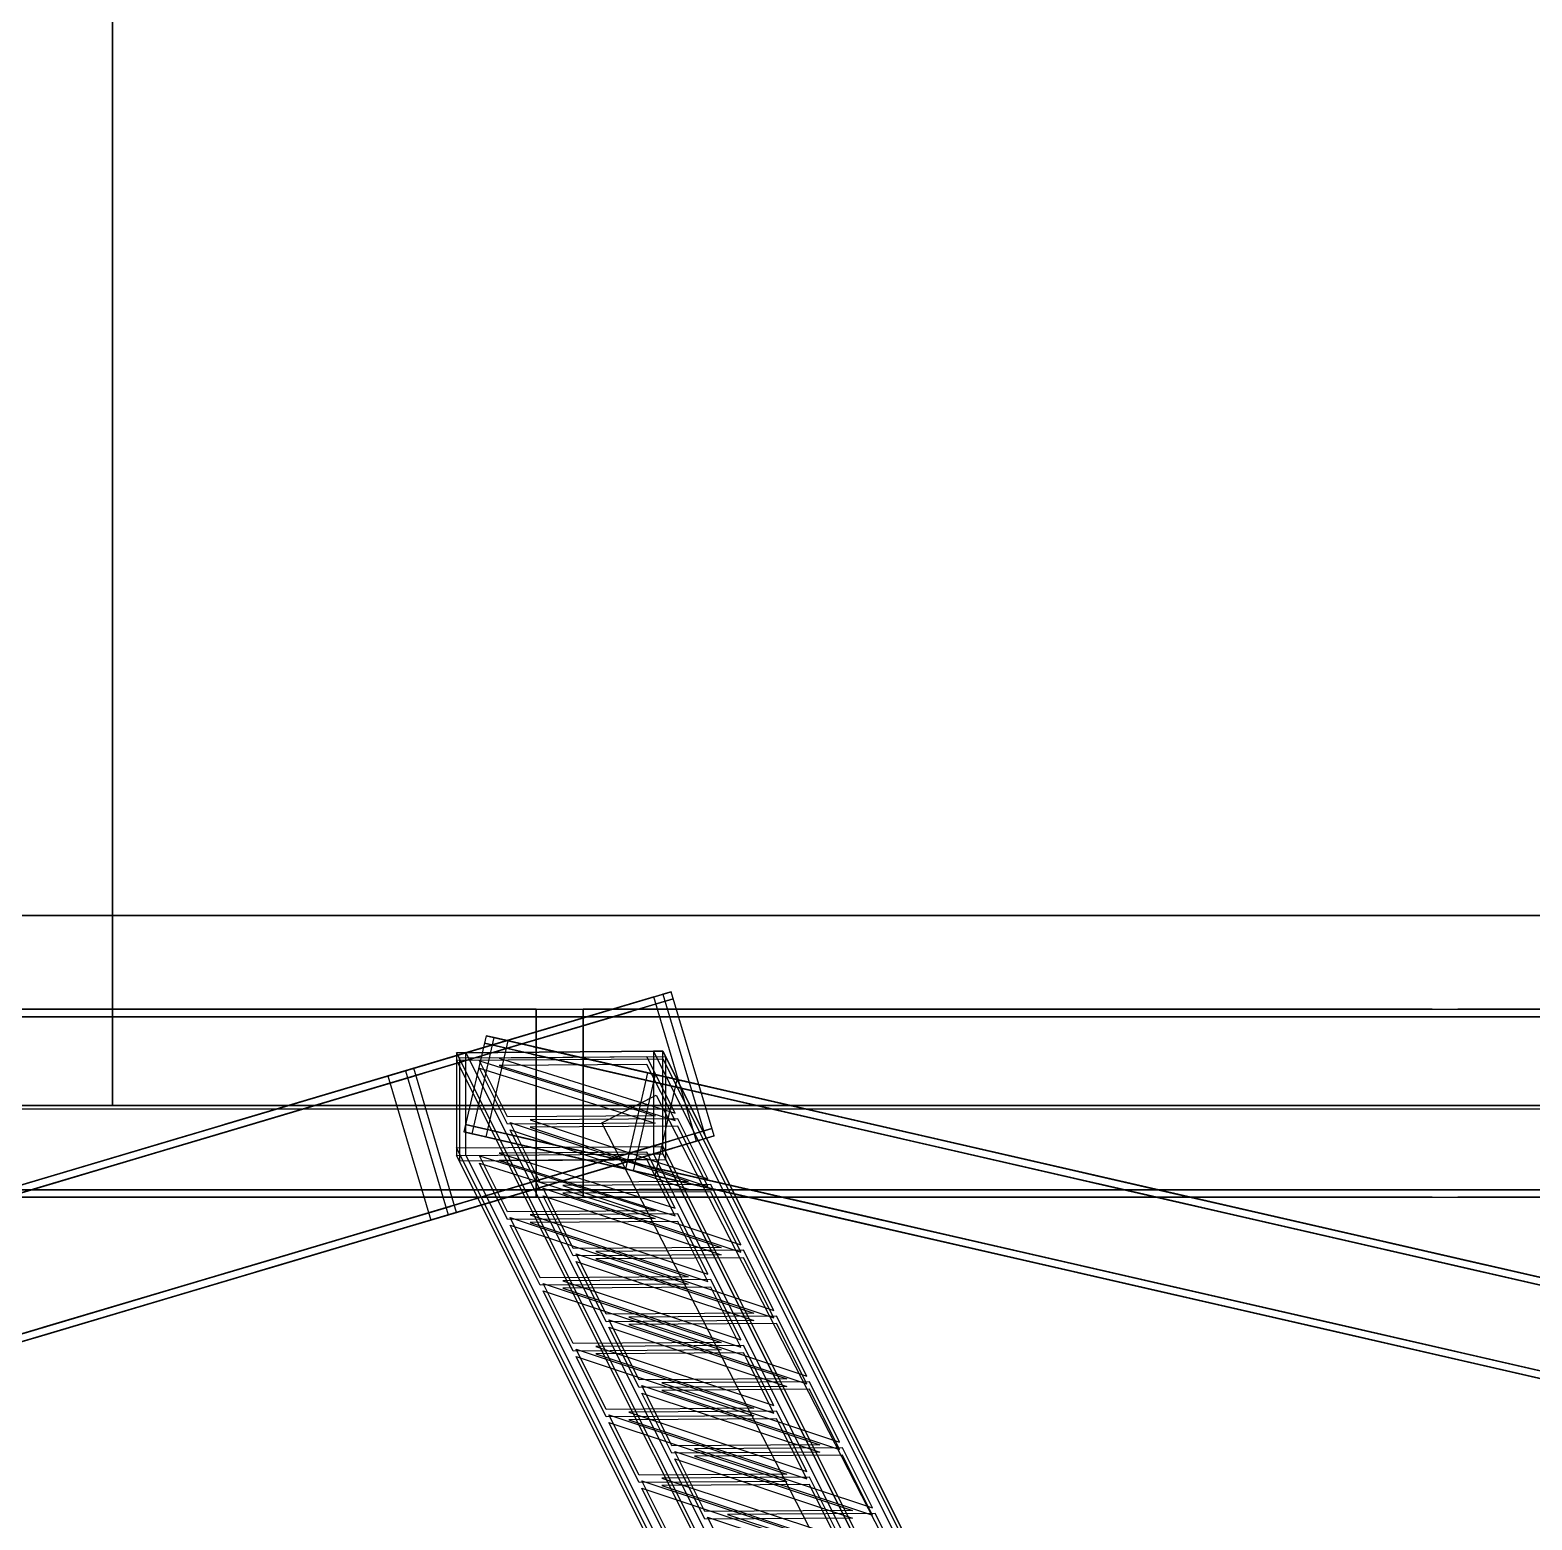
# Model space of a CAD drawing. Header units: millimetres. Extents: x -52000 to 48850, y -48850 to 51750.
# Drawn here: x 4524 to 7721, y -12190 to -9019 of the extents above; entities that cross this region are included whole.
import ezdxf

# ---------------------------------------------------------------- set-up
doc = ezdxf.new("R2010")
doc.units = ezdxf.units.MM
doc.layers.add('D-STR-DECK', color=7, linetype='Continuous', lineweight=25)
doc.layers.add('D-STR-STRC', color=7, linetype='Continuous', lineweight=25)

msp = doc.modelspace()

# ---------------------------------------------------------------- linework, layer by layer
at = {"layer": 'D-STR-DECK'}
for points in [[(-13790, -11307.8), (4700, -11307.8), (4700, 11307.8), (-13790, 11307.8)], [(-13297.5, -10904), (4700, -10904), (4700, 10904), (-13297.5, 10904)], [(4700, -10904), (9300, -10904), (9300, -8000), (4700, -8000)], [(4700, -11307.8), (9300, -11307.8), (9300, -8000), (4700, -8000)], [(-10904, -13297.5), (10904, -13297.5), (13297.5, -10904), (-13297.5, -10904)], [(-11307.8, -13790), (11307.8, -13790), (13790, -11307.8), (-13790, -11307.8)], [(5857.1, -11286), (6942, -13402.9), (6826.3, -13462.1), (5741.4, -11345.3)], [(-11014.6, -13432.5), (11014.6, -13432.5), (9278.9, -11315.7), (-9278.9, -11315.7)]]:
    msp.add_lwpolyline(points, close=True, dxfattribs=at)
at = {"layer": 'D-STR-STRC'}
for points in [[(-328.3, -12914.6), (237.1, -12746.5), (5888.8, -11066), (5323.4, -11234.1)], [(-323.7, -12930), (241.6, -12761.8), (5893.4, -11081.3), (5328, -11249.5)], [(5286.2, -11245.2), (5377.4, -11551.9), (5942.8, -11383.8), (5851.6, -11077.1)], [(5323.4, -11234.1), (5414.6, -11540.8), (5980, -11372.7), (5888.8, -11066)], [(5871.1, -11071.3), (5962.3, -11378), (5980, -11372.7), (5888.8, -11066)], [(-11303.4, -11119.4), (-11303.4, -11119.4), (11303.4, -11119.4), (11303.4, -11119.4)], [(3795.3, -11103.4), (3795.3, -11103.4), (5601.7, -11103.4), (5601.7, -11103.4)], [(3795.3, -11119.4), (3795.3, -11119.4), (5601.7, -11119.4), (5601.7, -11119.4)], [(4914.8, -11355.6), (5321.6, -11234.7), (5776.5, -11099.4)], [(4919.3, -11371), (5326.1, -11250), (5781.1, -11114.7)], [(4937.8, -11348.8), (5392.7, -11213.5), (5799.5, -11092.6)], [(4942.3, -11364.1), (5397.3, -11228.9), (5804.1, -11107.9)], [(5601.7, -11103.4), (5601.7, -11503.4), (5601.7, -11503.4), (5601.7, -11103.4)], [(5701.7, -11103.4), (5701.7, -11103.4), (7508.1, -11103.4), (7508.1, -11103.4)], [(5701.7, -11103.4), (5701.7, -11503.4), (5701.7, -11503.4), (5701.7, -11103.4)], [(5701.7, -11119.4), (5701.7, -11119.4), (7508.1, -11119.4), (7508.1, -11119.4)], [(7563.1, -11103.4), (7563.1, -11103.4), (9392, -11103.4), (9392, -11103.4)], [(7563.1, -11119.4), (7563.1, -11119.4), (9392, -11119.4), (9392, -11119.4)], [(5465.1, -11368.4), (5512, -11163.7), (5494.9, -11159.8), (5447.9, -11364.4)], [(5808.6, -11447.1), (5855.5, -11242.4), (5494.9, -11159.8), (5447.9, -11364.4)], [(13184.1, -12938.5), (12823.5, -12855.8), (5491.3, -11175.4), (5851.9, -11258)], [(5854.7, -11457.7), (5901.6, -11253), (5541, -11170.3), (5494.1, -11375)], [(13187.7, -12922.9), (12827.1, -12840.3), (5494.9, -11159.8), (5855.5, -11242.4)], [(6380.8, -11362.8), (6127.5, -11304.8), (5596.1, -11183)], [(6711.6, -12873.1), (6272.4, -12876.3), (5432.1, -11195.8), (5871.3, -11192.7)], [(5871.3, -11411.1), (5871.3, -11192.7), (5432.1, -11195.8), (5432.1, -11414.2)], [(5452.1, -11414.1), (5452.1, -11195.6), (5432.1, -11195.8), (5432.1, -11414.2)], [(6711.6, -12889), (6272.4, -12892.2), (5432.1, -11211.7), (5871.3, -11208.5)], [(5877.3, -11423), (5877.3, -11204.6), (5438.1, -11207.7), (5438.1, -11426.1)], [(5854.9, -11330), (5540.4, -11332.3), (5480.7, -11212.7)], [(5897.1, -11324.4), (5837.3, -11204.8), (5522.9, -11207.1)], [(6377.3, -11378.4), (6124, -11320.4), (5592.5, -11198.6)], [(6395.1, -11382.5), (5863.7, -11260.7), (5610.4, -11202.7)], [(6398.7, -11366.9), (5867.3, -11245.1), (5614, -11187.1)], [(5871.3, -11411.1), (5871.3, -11192.7), (5851.4, -11192.8), (5851.4, -11411.2)], [(4443.8, -11495.7), (4877.6, -11366.7), (5332.5, -11231.4)], [(4448.3, -11511), (4882.1, -11382), (5337.1, -11246.8)], [(4466.8, -11488.8), (4921.7, -11353.6), (5355.5, -11224.6)], [(4471.4, -11504.2), (4926.3, -11368.9), (5360.1, -11239.9)], [(5323.4, -11234.1), (5414.6, -11540.8), (5432.3, -11535.6), (5341.1, -11228.9)], [(5854.9, -11345.9), (5540.4, -11348.1), (5480.7, -11228.6)], [(5897.1, -11340.2), (5837.3, -11220.7), (5522.9, -11223)], [(5808.6, -11447.1), (5855.5, -11242.4), (5838.3, -11238.5), (5791.4, -11443.2)], [(5924.9, -11470.1), (5610.4, -11472.3), (5546.4, -11344.2)], [(5967.1, -11464.4), (5903.1, -11336.3), (5588.6, -11338.5)], [(6988.3, -11518.5), (6735, -11460.4), (6170.1, -11330.9)], [(6991.8, -11502.9), (6738.6, -11444.8), (6173.7, -11315.3)], [(7006.2, -11522.6), (6441.3, -11393.1), (6188, -11335)], [(7009.7, -11507), (6444.8, -11377.5), (6191.5, -11319.4)], [(-241.6, -13206), (323.7, -13037.9), (5975.4, -11357.4), (5410.1, -11525.5)], [(-237.1, -13221.3), (328.3, -13053.2), (5980, -11372.7), (5414.6, -11540.8)], [(3972.8, -11635.7), (4406.6, -11506.7), (4861.5, -11371.5)], [(3995.8, -11628.9), (4450.8, -11493.6), (4884.5, -11364.6)], [(13140.8, -13127.6), (12780.2, -13044.9), (5447.9, -11364.4), (5808.6, -11447.1)], [(13144.4, -13112), (12783.7, -13029.3), (5451.5, -11348.9), (5812.1, -11431.5)], [(5924.9, -11486), (5610.4, -11488.2), (5546.4, -11360)], [(6337.5, -11551.9), (6084.2, -11493.9), (5552.8, -11372.1)], [(6355.4, -11556), (5823.9, -11434.2), (5570.6, -11376.2)], [(5967.1, -11480.3), (5903.1, -11352.1), (5588.6, -11354.4)], [(3977.4, -11651.1), (4411.1, -11522.1), (4866.1, -11386.8)], [(4000.4, -11644.2), (4455.3, -11508.9), (4889.1, -11380)], [(5001.4, -11647), (5408.2, -11526.1), (5863.1, -11390.8)], [(5006, -11662.4), (5412.8, -11541.4), (5867.7, -11406.1)], [(5024.4, -11640.2), (5479.4, -11504.9), (5886.2, -11384)], [(5029, -11655.5), (5483.9, -11520.2), (5890.7, -11399.3)], [(6711.6, -13075.7), (6272.4, -13078.8), (5432.1, -11398.3), (5871.3, -11395.2)], [(5897.1, -11526.9), (5837.3, -11407.4), (5522.9, -11409.6)], [(6333.9, -11567.5), (6080.6, -11509.5), (5549.2, -11387.7)], [(6351.8, -11571.6), (5820.4, -11449.8), (5567.1, -11391.8)], [(6711.6, -13091.6), (6272.4, -13094.7), (5432.1, -11414.2), (5871.3, -11411.1)], [(5854.9, -11532.6), (5540.4, -11534.8), (5480.7, -11415.3)], [(5854.9, -11548.5), (5540.4, -11550.7), (5480.7, -11431.2)], [(5897.1, -11542.8), (5837.3, -11423.3), (5522.9, -11425.5)], [(7599.3, -11658.5), (7346, -11600.4), (6781.1, -11471)], [(7602.9, -11642.9), (7349.6, -11584.8), (6784.7, -11455.4)], [(7620.7, -11647), (7055.9, -11517.5), (6802.6, -11459.5)], [(-11303.4, -11487.4), (-11303.4, -11487.4), (11303.4, -11487.4), (11303.4, -11487.4)], [(3795.3, -11487.4), (3795.3, -11487.4), (5601.7, -11487.4), (5601.7, -11487.4)], [(3795.3, -11503.4), (3795.3, -11503.4), (5601.7, -11503.4), (5601.7, -11503.4)], [(5994.9, -11610.1), (5680.5, -11612.3), (5616.4, -11484.2)], [(5994.9, -11626), (5680.5, -11628.2), (5616.4, -11500.1)], [(6037.1, -11604.4), (5973.1, -11476.3), (5658.6, -11478.5)], [(6037.1, -11620.3), (5973.1, -11492.2), (5658.6, -11494.4)], [(5701.7, -11487.4), (5701.7, -11487.4), (7508.1, -11487.4), (7508.1, -11487.4)], [(5701.7, -11503.4), (5701.7, -11503.4), (7508.1, -11503.4), (7508.1, -11503.4)], [(6948.5, -11692), (6695.2, -11633.9), (6130.3, -11504.4)], [(7617.2, -11662.6), (7052.3, -11533.1), (6799, -11475.1)], [(7563.1, -11487.4), (7563.1, -11487.4), (9392, -11487.4), (9392, -11487.4)], [(7563.1, -11503.4), (7563.1, -11503.4), (9392, -11503.4), (9392, -11503.4)], [(4530.4, -11787.1), (4964.2, -11658.1), (5419.1, -11522.8)], [(4535, -11802.4), (4968.8, -11673.4), (5423.7, -11538.2)], [(4553.4, -11780.2), (5008.4, -11645), (5442.2, -11516)], [(4558, -11795.6), (5012.9, -11660.3), (5446.7, -11531.3)], [(6944.9, -11707.5), (6691.6, -11649.5), (6126.8, -11520)], [(6962.8, -11711.6), (6397.9, -11582.2), (6144.6, -11524.1)], [(6966.4, -11696.1), (6401.5, -11566.6), (6148.2, -11508.5)], [(5924.9, -11672.6), (5610.4, -11674.8), (5546.4, -11546.7)], [(5924.9, -11688.5), (5610.4, -11690.7), (5546.4, -11562.6)], [(5967.1, -11666.9), (5903.1, -11538.8), (5588.6, -11541)], [(5967.1, -11682.8), (5903.1, -11554.7), (5588.6, -11556.9)], [(8213.9, -11782.9), (7960.6, -11724.9), (7395.7, -11595.4)], [(8231.8, -11787), (7666.9, -11657.6), (7413.6, -11599.5)], [(6064.9, -11750.1), (5750.5, -11752.4), (5686.4, -11624.2)], [(6107.2, -11744.5), (6043.1, -11616.3), (5728.7, -11618.6)], [(6107.2, -11760.4), (6043.1, -11632.2), (5728.7, -11634.5)], [(8210.3, -11798.5), (7957, -11740.5), (7392.1, -11611)], [(8228.2, -11802.6), (7663.3, -11673.2), (7410, -11615.1)], [(4059.5, -11927.1), (4493.2, -11798.1), (4948.2, -11662.9)], [(4082.5, -11920.3), (4537.4, -11785), (4971.2, -11656)], [(6064.9, -11766), (5750.5, -11768.3), (5686.4, -11640.1)], [(7556, -11847.6), (7302.7, -11789.5), (6737.8, -11660.1)], [(7559.5, -11832), (7306.2, -11773.9), (6741.3, -11644.5)], [(7573.8, -11851.7), (7008.9, -11722.2), (6755.7, -11664.2)], [(7577.4, -11836.1), (7012.5, -11706.6), (6759.2, -11648.6)], [(4064, -11942.4), (4497.8, -11813.5), (4952.7, -11678.2)], [(4087, -11935.6), (4542, -11800.3), (4975.7, -11671.3)], [(5994.9, -11812.7), (5680.5, -11814.9), (5616.4, -11686.7)], [(6037.1, -11807), (5973.1, -11678.8), (5658.6, -11681.1)], [(6037.1, -11822.9), (5973.1, -11694.7), (5658.6, -11697)], [(5994.9, -11828.5), (5680.5, -11830.8), (5616.4, -11702.6)], [(6177.2, -11884.5), (6113.1, -11756.4), (5798.7, -11758.6)], [(6134.9, -11890.2), (5820.5, -11892.4), (5756.4, -11764.3)], [(6134.9, -11906.1), (5820.5, -11908.3), (5756.4, -11780.2)], [(6177.2, -11900.4), (6113.1, -11772.3), (5798.7, -11774.5)], [(8170.5, -11972), (7917.2, -11914), (7352.4, -11784.5)], [(8188.4, -11976.1), (7623.5, -11846.7), (7370.2, -11788.6)], [(6107.2, -11947), (6043.1, -11818.9), (5728.7, -11821.1)], [(8167, -11987.6), (7913.7, -11929.6), (7348.8, -11800.1)], [(8184.8, -11991.7), (7620, -11862.3), (7366.7, -11804.2)], [(6064.9, -11952.7), (5750.5, -11954.9), (5686.4, -11826.8)], [(6064.9, -11968.6), (5750.5, -11970.8), (5686.4, -11842.7)], [(6107.2, -11962.9), (6043.1, -11834.8), (5728.7, -11837)], [(6205, -12030.2), (5890.5, -12032.5), (5826.4, -11904.3)], [(6205, -12046.1), (5890.5, -12048.4), (5826.4, -11920.2)], [(6247.2, -12024.6), (6183.1, -11896.4), (5868.7, -11898.6)], [(6247.2, -12040.4), (6183.1, -11912.3), (5868.7, -11914.5)], [(6134.9, -12092.7), (5820.5, -12095), (5756.4, -11966.8)], [(6134.9, -12108.6), (5820.5, -12110.9), (5756.4, -11982.7)], [(6177.2, -12087.1), (6113.1, -11958.9), (5798.7, -11961.2)], [(6177.2, -12103), (6113.1, -11974.8), (5798.7, -11977)], [(6275, -12170.3), (5960.5, -12172.5), (5896.5, -12044.4)], [(6317.2, -12164.6), (6253.2, -12036.5), (5938.7, -12038.7)], [(6275, -12186.2), (5960.5, -12188.4), (5896.5, -12060.2)], [(6317.2, -12180.5), (6253.2, -12052.3), (5938.7, -12054.6)], [(6205, -12232.8), (5890.5, -12235), (5826.4, -12106.9)], [(6247.2, -12227.1), (6183.1, -12099), (5868.7, -12101.2)], [(6205, -12248.7), (5890.5, -12250.9), (5826.4, -12122.8)], [(6247.2, -12243), (6183.1, -12114.8), (5868.7, -12117.1)], [(6387.2, -12304.6), (6323.2, -12176.5), (6008.7, -12178.7)], [(6345, -12310.3), (6030.6, -12312.5), (5966.5, -12184.4)]]:
    msp.add_lwpolyline(points, close=True, dxfattribs=at)
for points in [[(219.4, -12751.8), (5871.1, -11071.3)], [(237.1, -12746.5), (5888.8, -11066)], [(5851.6, -11077.1), (5888.8, -11066)], [(-11303.4, -11103.4), (11303.4, -11103.4)], [(5601.7, -11103.4), (5701.7, -11103.4)], [(12827.1, -12840.3), (5494.9, -11159.8)], [(5541, -11170.3), (5494.9, -11159.8)], [(12844.2, -12844.2), (5512, -11163.7)], [(6272.4, -12876.3), (5432.1, -11195.8)], [(5438.1, -11207.7), (5432.1, -11195.8)], [(6292.3, -12876.1), (5452.1, -11195.6)], [(6691.6, -12873.3), (5851.4, -11192.8)], [(6711.6, -12873.1), (5871.3, -11192.7)], [(5877.3, -11204.6), (5871.3, -11192.7)], [(-328.3, -12914.6), (5323.4, -11234.1)], [(-310.6, -12909.4), (5341.1, -11228.9)], [(5286.2, -11245.2), (5323.4, -11234.1)], [(13170.5, -12919), (5838.3, -11238.5)], [(13187.7, -12922.9), (5855.5, -11242.4)], [(5901.6, -11253), (5855.5, -11242.4)], [(310.6, -13058.5), (5962.3, -11378)], [(328.3, -13053.2), (5980, -11372.7)], [(12780.2, -13044.9), (5447.9, -11364.4)], [(5494.1, -11375), (5447.9, -11364.4)], [(12797.3, -13048.9), (5465.1, -11368.4)], [(5942.8, -11383.8), (5980, -11372.7)], [(6272.4, -13094.7), (5432.1, -11414.2)], [(5438.1, -11426.1), (5432.1, -11414.2)], [(6292.3, -13094.6), (5452.1, -11414.1)], [(6691.6, -13091.7), (5851.4, -11411.2)], [(6711.6, -13091.6), (5871.3, -11411.1)], [(5877.3, -11423), (5871.3, -11411.1)], [(13123.6, -13123.7), (5791.4, -11443.2)], [(13140.8, -13127.6), (5808.6, -11447.1)], [(5854.7, -11457.7), (5808.6, -11447.1)], [(-11303.4, -11503.4), (11303.4, -11503.4)], [(5601.7, -11503.4), (5701.7, -11503.4)], [(-219.4, -13216.1), (5432.3, -11535.6)], [(-237.1, -13221.3), (5414.6, -11540.8)], [(5377.4, -11551.9), (5414.6, -11540.8)]]:
    msp.add_lwpolyline(points, dxfattribs=at)

doc.saveas('drawing.dxf')
